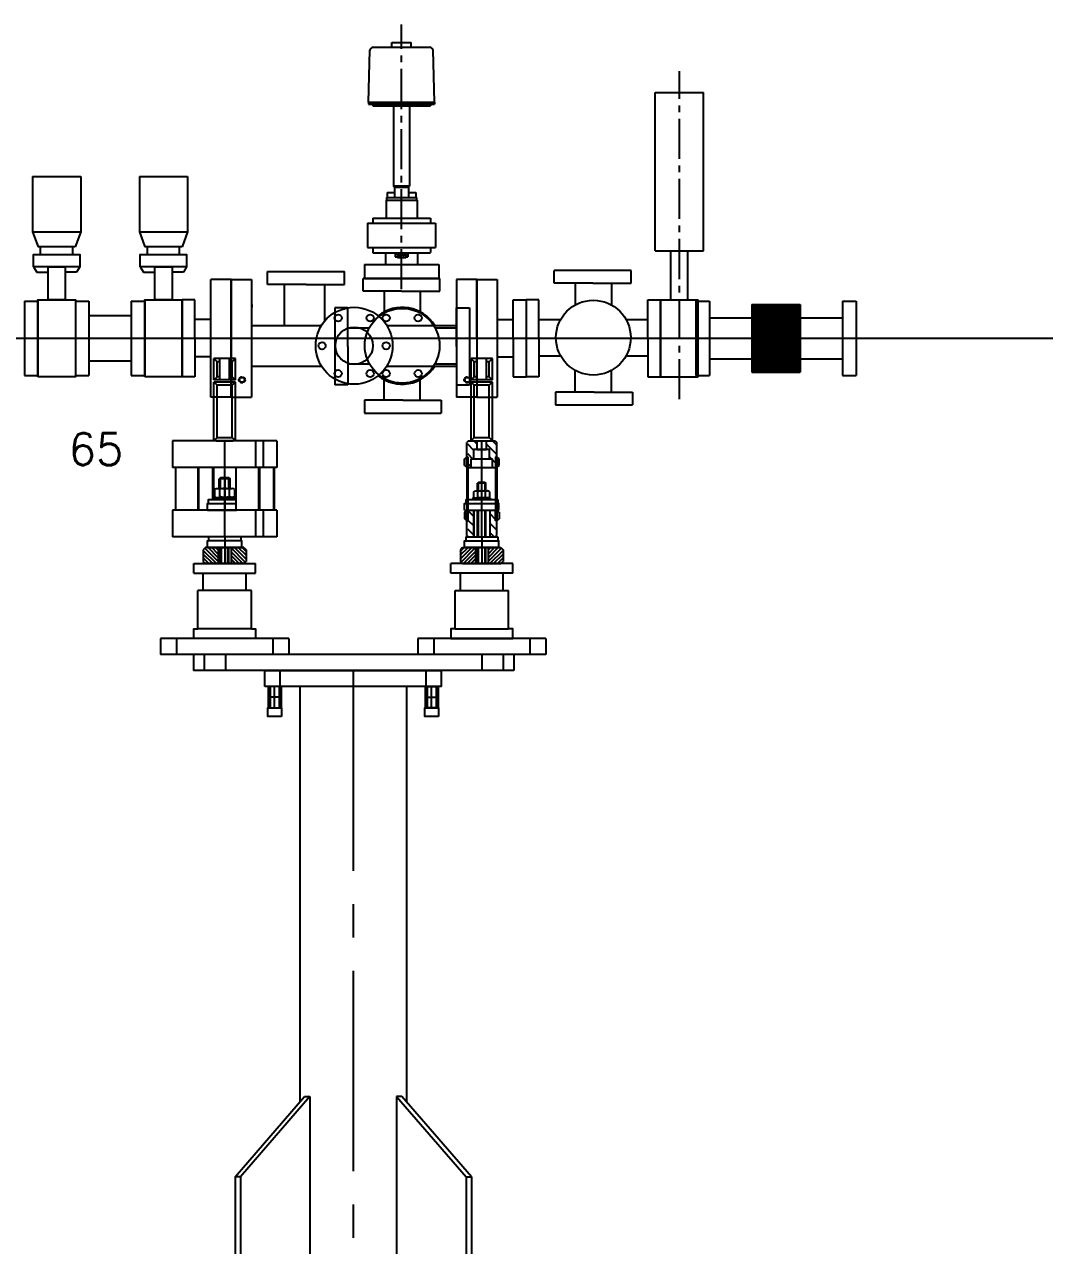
# Model space of a CAD drawing. Extents: x -50 to 48714, y -13211 to 6743.
# Drawn here: x 31242 to 32197, y -12401 to -11257 of the extents above; entities that cross this region are included whole.
import ezdxf

# ---------------------------------------------------------------- set-up
doc = ezdxf.new("R2010")
doc.units = 0
doc.header["$LTSCALE"] = 50
for name, pattern in [('GESTRICHELT', [0.75, 0.5, -0.25]), ('GESTRICHELT2', [0.375, 0.25, -0.125]), ('MITTE', [2, 1.25, -0.25, 0.25, -0.25]), ('MITTE2', [1.125, 0.75, -0.125, 0.125, -0.125]), ('MITTEX2', [101.6, 63.5, -12.7, 12.7, -12.7])]:
    doc.linetypes.add(name, pattern=pattern)
doc.layers.get('0').update_dxf_attribs({"linetype": 'CONTINUOUS'})
for name, color, linetype in [('DÜNN', 1, 'CONTINUOUS'), ('MITTE', 5, 'MITTE2'), ('MITTEKLEIN', 5, 'MITTE2'), ('MITTELLINIE', 5, 'MITTE'), ('MITTEX2', 5, 'MITTEX2'), ('SCHRAFFUR', 4, 'CONTINUOUS'), ('TEXT', 2, 'CONTINUOUS'), ('VERDECKT', 8, 'GESTRICHELT2')]:
    doc.layers.add(name, color=color, linetype=linetype)
doc.styles.add('H30', font='txt.shx', dxfattribs={"height": 30})
doc.styles.add('STANDARD_H15', font='isocp.shx', dxfattribs={"height": 15})

# ---------------------------------------------------------------- blocks, each defined once
blk = doc.blocks.new('F_CF35')
for p, q in [((0, 34.7), (0, -34.7)), ((0, 34.7), (12.7, 34.7)), ((12.7, 34.7), (12.7, -34.7)), ((0, -34.7), (12.7, -34.7))]:
    blk.add_line(p, q)
blk = doc.blocks.new('*X40')
at = {"color": 0, "linetype": 'CONTINUOUS', "ltscale": 5}
for p, q in [((854, 3222.8), (864.8, 3233.6)), ((854, 3226.4), (861.3, 3233.6)), ((854, 3229.9), (857.7, 3233.6)), ((854.7, 3220), (868, 3233.3)), ((856.9, 3218.6), (868, 3229.8)), ((860.4, 3218.6), (868, 3226.2)), ((880, 3231.2), (882.5, 3233.6)), ((880, 3227.6), (886, 3233.6)), ((880, 3224.1), (889.6, 3233.6)), ((880, 3220.6), (892.6, 3233.1)), ((881.6, 3218.6), (894, 3231)), ((885.2, 3218.6), (894, 3227.5)), ((864, 3218.6), (868, 3222.7)), ((867.5, 3218.6), (868, 3219.2)), ((888.7, 3218.6), (894, 3224))]:
    blk.add_line(p, q, dxfattribs=at)
blk = doc.blocks.new('*X41')
at = {"color": 0, "ltscale": 5}
for p, q in [((-1212.99, 2455.12), (-1212.32, 2455.8)), ((-1212.39, 2453.96), (-1210.55, 2455.8)), ((-1210.02, 2454.56), (-1209.59, 2454.99)), ((-1209.45, 2455.14), (-1208.88, 2455.7)), ((-1199.38, 2454.6), (-1198.28, 2455.7)), ((-1197.61, 2454.6), (-1196.41, 2455.8)), ((-1195.84, 2454.6), (-1194.99, 2455.44)), ((-1212.99, 2451.59), (-1212.42, 2452.16)), ((-1212.42, 2450.4), (-1211.25, 2451.56)), ((-1210.65, 2450.4), (-1209.59, 2451.45)), ((-1199.94, 2450.5), (-1198.84, 2451.6)), ((-1198.17, 2450.5), (-1197.07, 2451.6)), ((-1196.51, 2450.4), (-1195.31, 2451.6)), ((-1208.78, 2450.5), (-1208.14, 2451.14))]:
    blk.add_line(p, q, dxfattribs=at)
blk = doc.blocks.new('SRS100_KK_S')
at = {"ltscale": 5}
for p, q in [((-110, 1391), (-130, 1391)), ((-127, 1388), (-130, 1391)), ((-130, 1371), (-130, 1391)), ((-127, 1374), (-127, 1388)), ((-124.5, 1388), (-127, 1388)), ((-124.5, 1371), (-124.5, 1391)), ((-115.5, 1371), (-115.5, 1391)), ((-113, 1388), (-115.5, 1388)), ((-110, 1391), (-113, 1388)), ((-113, 1374), (-113, 1388)), ((-110, 1371), (-110, 1391)), ((110.7, 1371), (110.7, 1391)), ((113.7, 1388), (110.7, 1391)), ((130.7, 1391), (110.7, 1391)), ((113.7, 1374), (113.7, 1388)), ((116.2, 1388), (113.7, 1388)), ((116.2, 1371), (116.2, 1391)), ((125.2, 1371), (125.2, 1391)), ((127.7, 1388), (125.2, 1388)), ((130.7, 1391), (127.7, 1388)), ((127.7, 1374), (127.7, 1388)), ((130.7, 1371), (130.7, 1391)), ((-130, 1371), (-127, 1374)), ((-124.5, 1374), (-127, 1374)), ((-113, 1374), (-115.5, 1374)), ((-110, 1371), (-113, 1374)), ((110.7, 1371), (113.7, 1374)), ((116.2, 1374), (113.7, 1374)), ((127.7, 1374), (125.2, 1374)), ((130.7, 1371), (127.7, 1374)), ((-110, 1371), (-130, 1371)), ((-110, 1369), (-130, 1369)), ((-127, 1366), (-130, 1369)), ((-130, 1314), (-130, 1369)), ((-113, 1366), (-127, 1366)), ((-127, 1317), (-127, 1366)), ((-110, 1369), (-113, 1366)), ((-113, 1317), (-113, 1366)), ((-110, 1314), (-110, 1369)), ((130.7, 1371), (110.7, 1371)), ((110.7, 1314), (110.7, 1369)), ((113.7, 1366), (110.7, 1369)), ((130.7, 1369), (110.7, 1369)), ((113.7, 1317), (113.7, 1366)), ((127.7, 1366), (113.7, 1366)), ((130.7, 1369), (127.7, 1366)), ((127.7, 1317), (127.7, 1366)), ((130.7, 1314), (130.7, 1369)), ((-127, 1317), (-130, 1314)), ((-127, 1317), (-113, 1317)), ((-110, 1314), (-113, 1317)), ((113.7, 1317), (110.7, 1314)), ((113.7, 1317), (127.7, 1317)), ((130.7, 1314), (127.7, 1317)), ((-71.2, 1314), (-168.8, 1314)), ((-168.8, 1314), (-168.8, 1289)), ((-127.9, 1314), (-112.9, 1314)), ((-127.5, 1314), (-112.5, 1314)), ((-91, 1314), (-91, 1289)), ((-83.9, 1314), (-83.9, 1289)), ((-71.2, 1314), (-71.2, 1289)), ((108.2, 1314), (106.7, 1312.5)), ((106.7, 1290.5), (106.7, 1312.5)), ((108.2, 1314), (133.2, 1314)), ((112.8, 1314), (127.8, 1314)), ((113.2, 1314), (128.2, 1314)), ((133.2, 1314), (134.7, 1312.5)), ((134.7, 1290.5), (134.7, 1312.5)), ((106.7, 1299), (106.7, 1239)), ((106.7, 1299), (107.7, 1299)), ((107.7, 1299), (107.7, 1239)), ((107.7, 1299), (107.7, 1289)), ((110.8, 1297), (130.8, 1297)), ((110.8, 1289), (110.8, 1297)), ((130.8, 1289), (130.8, 1297)), ((134.7, 1299), (133.7, 1299)), ((133.7, 1299), (133.7, 1289)), ((133.7, 1299), (133.7, 1239)), ((134.7, 1299), (134.7, 1239)), ((-71.2, 1289), (-168.8, 1289)), ((-166.1, 1289), (-166.1, 1249)), ((-145.1, 1289), (-145.1, 1249)), ((-144.4, 1289), (-144.4, 1249)), ((-131.3, 1289), (-131.3, 1259)), ((-130.6, 1289), (-130.6, 1259)), ((-109.4, 1289), (-109.4, 1249)), ((-88.2, 1289), (-88.2, 1249)), ((-87.5, 1289), (-87.5, 1249)), ((-74.4, 1289), (-74.4, 1249)), ((-73.7, 1289), (-73.7, 1249)), ((107.7, 1289), (133.7, 1289)), ((-126.9, 1269.4), (-113.1, 1269.4)), ((-124, 1279.4), (-125, 1278.4)), ((-115, 1278.4), (-125, 1278.4)), ((-116, 1279.4), (-124, 1279.4)), ((-116, 1279.4), (-115, 1278.4)), ((117.5, 1274.9), (116.8, 1274.2)), ((124.6, 1274.2), (116.8, 1274.2)), ((123.8, 1274.9), (117.5, 1274.9)), ((123.8, 1274.9), (124.6, 1274.2)), ((-129.3, 1262), (-129.3, 1268.4)), ((-126.9, 1261), (-113.1, 1261)), ((-124.6, 1262), (-124.6, 1268.4)), ((-115.4, 1262), (-115.4, 1268.4)), ((-110.7, 1268.4), (-110.7, 1262)), ((105.7, 1259), (105.7, 1255.2)), ((105.7, 1259), (106.7, 1259)), ((107.7, 1259), (133.7, 1259)), ((113.4, 1261.3), (113.4, 1266.3)), ((115.2, 1267.1), (126.1, 1267.1)), ((115.2, 1260.6), (126.1, 1260.6)), ((117, 1261.3), (117, 1266.3)), ((124.3, 1261.3), (124.3, 1266.3)), ((127.9, 1266.3), (127.9, 1261.3)), ((134.7, 1259), (135.7, 1259)), ((135.7, 1259), (135.7, 1255.2)), ((-71.2, 1249), (-168.8, 1249)), ((-168.8, 1249), (-168.8, 1224)), ((-136, 1249), (-108.9, 1249)), ((-135, 1255.2), (-109.4, 1255.2)), ((-91, 1249), (-91, 1224)), ((-83.9, 1249), (-83.9, 1224)), ((-71.2, 1249), (-71.2, 1224)), ((104.7, 1249), (106.7, 1249)), ((105.7, 1255.2), (106.7, 1255.2)), ((106.7, 1225.5), (106.7, 1247.5)), ((107.7, 1255.2), (133.7, 1255.2)), ((107.7, 1249), (133.7, 1249)), ((107.7, 1239), (107.7, 1249)), ((133.7, 1239), (133.7, 1249)), ((134.7, 1255.2), (135.7, 1255.2)), ((134.7, 1249), (136.7, 1249)), ((106.7, 1239), (107.7, 1239)), ((134.7, 1239), (133.7, 1239)), ((134.7, 1225.5), (134.7, 1239)), ((-71.2, 1224), (-168.8, 1224)), ((-135, 1224), (-135, 1220.2)), ((-105, 1224), (-105, 1220.2)), ((105.7, 1224), (105.7, 1220.2)), ((105.7, 1224), (135.7, 1224)), ((108.2, 1224), (106.7, 1225.5)), ((108.2, 1224), (133.2, 1224)), ((133.2, 1224), (134.7, 1225.5)), ((135.7, 1224), (135.7, 1220.2)), ((-136, 1214), (-104, 1214)), ((-105, 1220.2), (-135, 1220.2)), ((136.7, 1214), (104.7, 1214)), ((105.7, 1220.2), (135.7, 1220.2)), ((-149, 1199), (-91, 1199)), ((-149, 1190), (-149, 1199)), ((-149, 1190), (-91, 1190)), ((-140, 1174), (-140, 1190)), ((-100, 1174), (-100, 1190)), ((-91, 1190), (-91, 1199)), ((149.7, 1199), (91.7, 1199)), ((91.7, 1190), (91.7, 1199)), ((149.7, 1190), (91.7, 1190)), ((100.7, 1174), (100.7, 1190)), ((140.7, 1174), (140.7, 1190)), ((149.7, 1190), (149.7, 1199)), ((-95, 1174), (-145, 1174)), ((-145, 1138), (-145, 1174)), ((-95, 1138), (-95, 1174)), ((95.7, 1174), (145.7, 1174)), ((95.7, 1138), (95.7, 1174)), ((145.7, 1138), (145.7, 1174)), ((-95, 1138), (-145, 1138)), ((95.7, 1138), (145.7, 1138)), ((-60, 1129), (-180, 1129)), ((-180, 1129), (-180, 1114)), ((-165, 1129), (-165, 1114)), ((-91, 1129), (-149, 1129)), ((-75, 1129), (-75, 1114)), ((-60, 1129), (-60, 1114)), ((180.7, 1129), (60.7, 1129)), ((60.7, 1129), (60.7, 1114)), ((75.7, 1129), (75.7, 1114)), ((91.7, 1129), (149.7, 1129)), ((149.7, 1129), (91.7, 1129)), ((165.7, 1129), (165.7, 1114)), ((180.7, 1129), (180.7, 1114)), ((-60, 1114), (-180, 1114)), ((150.7, 1114), (-149.3, 1114)), ((-149.3, 1114), (-149.3, 1099)), ((-139.3, 1114), (-139.3, 1099)), ((180.7, 1114), (60.7, 1114)), ((140.7, 1114), (140.7, 1099)), ((150.7, 1114), (150.7, 1099)), ((150.7, 1099), (-149.3, 1099)), ((-82.3, 1099), (83, 1099)), ((83, 1084), (-82.3, 1084)), ((-49.3, 695.3), (-49.3, 1084)), ((50.7, 694.5), (50.7, 1084)), ((-110.3, 625), (-45.3, 700)), ((-40.3, 700), (-105.3, 625)), ((-45.3, 700), (-40.3, 700)), ((-40.3, 700), (-40.3, 35)), ((40.9, 700), (106, 625)), ((40.9, 700), (40.9, 35)), ((45.9, 700), (40.9, 700)), ((111, 625), (45.9, 700)), ((-110.3, 625), (-110.3, 20)), ((-105.3, 625), (-110.3, 625)), ((-105.3, 625), (-105.3, 20)), ((106, 625), (106, 20)), ((106, 625), (111, 625)), ((111, 625), (111, 20))]:
    blk.add_line(p, q, dxfattribs=at)
at = {"color": 7, "linetype": 'CONTINUOUS', "ltscale": 5}
for p, q in [((104.5, 1290.9), (104.5, 1297.1)), ((136.9, 1290.9), (136.9, 1297.1)), ((104.5, 1247.1), (104.5, 1240.9)), ((136.9, 1247.1), (136.9, 1240.9)), ((-82.3, 1084), (-82.3, 1099)), ((-68, 1084), (-68, 1099)), ((68.7, 1084), (68.7, 1099)), ((83, 1084), (83, 1099)), ((-79.2, 1084), (-79.2, 1064)), ((-67.2, 1084), (-79.2, 1084)), ((-67.2, 1084), (-67.2, 1064)), ((32.3, 1084), (-31.6, 1084)), ((67.8, 1084), (67.8, 1064)), ((67.8, 1084), (79.8, 1084)), ((79.8, 1084), (79.8, 1064)), ((-67.2, 1074), (-79.2, 1074)), ((-79.2, 1064), (-67.2, 1064)), ((67.8, 1074), (79.8, 1074)), ((79.8, 1064), (67.8, 1064))]:
    blk.add_line(p, q, dxfattribs=at)
at = {"linetype": 'CONTINUOUS', "ltscale": 5}
for p, q in [((-125, 1269.4), (-125, 1278.4)), ((-115, 1269.4), (-115, 1278.4)), ((116.8, 1267.1), (116.8, 1274.2)), ((124.6, 1267.1), (124.6, 1274.2)), ((113.2, 1224), (113.2, 1249)), ((113.2, 1249), (113.2, 1224)), ((116.8, 1224), (116.8, 1249)), ((124.6, 1224), (124.6, 1249)), ((128.2, 1249), (128.2, 1224)), ((-123.9, 1199), (-123.9, 1214)), ((-116.1, 1199), (-116.1, 1214)), ((116.8, 1199), (116.8, 1214)), ((124.6, 1199), (124.6, 1214))]:
    blk.add_line(p, q, dxfattribs=at)
at = {"color": 255, "linetype": 'CONTINUOUS', "ltscale": 5}
for p, q in [((-138, 1214), (-140, 1212)), ((-140, 1212), (-140, 1201)), ((-102, 1214), (-138, 1214)), ((-126, 1214), (-126, 1199)), ((-114, 1214), (-114, 1199)), ((-102, 1214), (-100, 1212)), ((-100, 1212), (-100, 1201)), ((102.7, 1214), (100.7, 1212)), ((100.7, 1212), (100.7, 1201)), ((102.7, 1214), (138.7, 1214)), ((114.7, 1214), (114.7, 1199)), ((126.7, 1214), (126.7, 1199)), ((138.7, 1214), (140.7, 1212)), ((140.7, 1212), (140.7, 1201)), ((-138, 1199), (-140, 1201)), ((-102, 1199), (-100, 1201)), ((102.7, 1199), (100.7, 1201)), ((138.7, 1199), (140.7, 1201)), ((-102, 1199), (-138, 1199)), ((102.7, 1199), (138.7, 1199))]:
    blk.add_line(p, q, dxfattribs=at)
at = {"linetype": 'CONTINUOUS', "ltscale": 5}
blk.add_lwpolyline([(113, 1306), (113, 1297), (128, 1297), (128, 1306)], close=True, dxfattribs=at)
for points in [[(116, 1314), (116, 1306)], [(125, 1306), (125, 1314)], [(113.2, 1240), (113.2, 1249), (128.2, 1249), (128.2, 1240)]]:
    blk.add_lwpolyline(points, dxfattribs=at)
at = {"ltscale": 5}
for points in [[(-135, 1255.2), (-135, 1259), (-109.4, 1259)], [(-136, 1249), (-136, 1255.2), (-135, 1255.2)], [(-108.9, 1249), (-115, 1249)], [(104.7, 1249), (104.7, 1255.2), (105.7, 1255.2)], [(136.7, 1249), (136.7, 1255.2), (135.7, 1255.2)], [(-136, 1214), (-136, 1220.2), (-135, 1220.2)], [(-104, 1214), (-104, 1220.2), (-105, 1220.2)], [(104.7, 1214), (104.7, 1220.2), (105.7, 1220.2)], [(136.7, 1214), (136.7, 1220.2), (135.7, 1220.2)], [(-149, 1129), (-149, 1138), (-145, 1138)], [(-95, 1138), (-91, 1138), (-91, 1129)], [(95.7, 1138), (91.7, 1138), (91.7, 1129)], [(149.7, 1129), (149.7, 1138), (145.7, 1138)]]:
    blk.add_lwpolyline(points, dxfattribs=at)
for points in [[(-110, 1261), (-110, 1259), (-130, 1259), (-130, 1261)], [(128.5, 1260.6), (128.5, 1259), (112.8, 1259), (112.8, 1260.6)], [(-66.7, 1056), (-79.7, 1056), (-79.7, 1064), (-66.7, 1064)], [(80.3, 1056), (67.3, 1056), (67.3, 1064), (80.3, 1064)]]:
    blk.add_lwpolyline(points, close=True, dxfattribs=at)
at = {"color": 7, "linetype": 'CONTINUOUS', "ltscale": 5}
for centre, start, end in [((106.7, 1294), 90, 125.3765), ((134.7, 1294), 54.6235, 90), ((106.7, 1294), 234.6235, 270), ((134.7, 1294), 270, 305.3765), ((106.7, 1244), 90, 125.3765), ((134.7, 1244), 54.6235, 90), ((106.7, 1244), 234.6235, 270), ((134.7, 1244), 270, 305.3765)]:
    blk.add_arc(centre, 3.8, start, end, dxfattribs=at)
at = {"ltscale": 5, "extrusion": (0, 0, -1)}
for centre, major_axis, ratio, start_param, end_param in [((-126.9, 1268.4), (2.31, 0), 0.432432, -3.141593, 0), ((-120, 1262), (-4.62, 0), 0.216216, -3.141593, 0), ((-113.1, 1262), (-2.31, 0), 0.432432, -3.141593, 0), ((115.2, 1266.3), (1.81, 0), 0.432432, 3.141593, 6.283185), ((120.7, 1261.3), (-3.61, 0), 0.216216, 3.141593, 6.283185), ((126.1, 1261.3), (-1.81, 0), 0.432432, 3.141593, 6.283185)]:
    blk.add_ellipse(centre, major_axis=major_axis, ratio=ratio, start_param=start_param, end_param=end_param, dxfattribs=at)
at = {"ltscale": 5}
for centre, major_axis, ratio, start_param, end_param in [((-120, 1268.4), (-4.62, 0), 0.216216, 3.141593, 6.283185), ((-113.1, 1268.4), (-2.31, 0), 0.432432, 3.141593, 6.283185), ((-126.9, 1262), (2.31, 0), 0.432432, 3.141593, 6.283185), ((115.2, 1261.3), (1.81, 0), 0.432432, -3.141593, 0), ((120.7, 1266.3), (-3.61, 0), 0.216216, -3.141593, 0), ((126.1, 1266.3), (-1.81, 0), 0.432432, -3.141593, 0)]:
    blk.add_ellipse(centre, major_axis=major_axis, ratio=ratio, start_param=start_param, end_param=end_param, dxfattribs=at)
at = {"layer": 'DÜNN', "linetype": 'CONTINUOUS', "ltscale": 5}
for p, q in [((-124, 1269.4), (-124, 1279.4)), ((-116, 1269.4), (-116, 1279.4)), ((117.5, 1267.1), (117.5, 1274.9)), ((123.8, 1267.1), (123.8, 1274.9)), ((117.5, 1224), (117.5, 1249)), ((123.8, 1224), (123.8, 1249)), ((-123.1, 1199), (-123.1, 1214)), ((-116.9, 1199), (-116.9, 1214)), ((117.5, 1199), (117.5, 1214)), ((123.8, 1199), (123.8, 1214))]:
    blk.add_line(p, q, dxfattribs=at)
at = {"layer": 'MITTE', "linetype": 'MITTE', "ltscale": 5}
for p, q in [((-120, 1224), (-120, 1314)), ((-120, 1224), (-120, 1314)), ((120.7, 1224), (120.7, 1314)), ((-120, 1279.4), (-120, 1249)), ((-120, 1224), (-120, 1214)), ((120.7, 1224), (120.7, 1214)), ((-120, 1214), (-120, 1199)), ((120.7, 1214), (120.7, 1199)), ((-119.3, 1114), (-119.3, 1099)), ((120.7, 1114), (120.7, 1099)), ((-73.2, 1064), (-73.2, 1084)), ((0.3, 1084), (0.3, 1064)), ((73.8, 1064), (73.8, 1084))]:
    blk.add_line(p, q, dxfattribs=at)
at = {"layer": 'MITTE', "ltscale": 5}
blk.add_line((0.3, 1099), (0.3, 0), dxfattribs=at)
at = {"layer": 'VERDECKT', "ltscale": 5}
for p, q in [((-77.4, 1084), (-77.4, 1064)), ((-68.9, 1084), (-68.9, 1064)), ((69.6, 1084), (69.6, 1064)), ((78.1, 1084), (78.1, 1064))]:
    blk.add_line(p, q, dxfattribs=at)
at = {"layer": 'VERDECKT', "linetype": 'GESTRICHELT', "ltscale": 5}
blk.add_lwpolyline([(116, 1314), (116, 1306), (125, 1306), (125, 1314)], dxfattribs=at)
at = {"layer": 'SCHRAFFUR', "ltscale": 5, "xscale": 5, "yscale": 5, "zscale": 5, "rotation": 270}
blk.add_blockref('*X41', (-12144.8, -4751), dxfattribs=at)
at = {"layer": 'SCHRAFFUR', "color": 4, "linetype": 'CONTINUOUS', "ltscale": 5, "xscale": -1}
blk.add_blockref('*X40', (754, -2019.6), dxfattribs=at)
at = {"layer": 'SCHRAFFUR', "color": 4, "linetype": 'CONTINUOUS', "ltscale": 5}
blk.add_blockref('*X40', (-753.4, -2019.6), dxfattribs=at)
blk = doc.blocks.new('RF64-38')
for p, q in [((0, 55), (19, 55)), ((0, 55), (0, -55)), ((0, 0), (0, 55)), ((19, 55), (19, -55)), ((34, 36), (46, 36)), ((34, 0), (34, 36)), ((46, 36), (46, -36)), ((46, 36), (46, -36)), ((46, 36), (46, -36)), ((19, 17.5), (34, 17.5)), ((34, 0), (34, -36)), ((19, -17.5), (34, -17.5)), ((34, -36), (46, -36)), ((0, -55), (19, -55))]:
    blk.add_line(p, q)
blk = doc.blocks.new('K35_6')
for p, q in [((98.4, 63.6), (26.4, 63.6)), ((26.4, 51.6), (26.4, 63.6)), ((98.4, 51.6), (98.4, 63.6)), ((62.4, 51.6), (26.4, 51.6)), ((46.1, 51.6), (46.1, 31.3)), ((62.4, 51.6), (98.4, 51.6)), ((62.4, 51.6), (79.9, 51.6)), ((79.9, 51.6), (79.9, 31.3)), ((0, 36), (0, -36)), ((12, 36), (0, 36)), ((12, 0), (12, 36)), ((114, 36), (126, 36)), ((114, 0), (114, 36)), ((126, 36), (126, -36)), ((12, 17.5), (32.3, 17.5)), ((12, 0), (12, 17.5)), ((93.7, 17.5), (114, 17.5)), ((12, 0), (12, -36)), ((114, 0), (114, -36)), ((12, -16.3), (32.3, -16.3)), ((93.7, -16.3), (114, -16.3)), ((46.1, -50.4), (46.1, -30)), ((79.9, -50.4), (79.9, -30)), ((12, -36), (0, -36)), ((114, -36), (126, -36)), ((27.6, -50.4), (27.6, -62.4)), ((63.6, -50.4), (27.6, -50.4)), ((63.6, -50.4), (46.1, -50.4)), ((63.6, -50.4), (99.6, -50.4)), ((99.6, -50.4), (99.6, -62.4)), ((27.6, -62.4), (99.6, -62.4))]:
    blk.add_line(p, q)
blk.add_circle((63, 0.6), 35)
blk.add_circle((63, 0.6), 35)
blk.add_circle((63, 0.6), 35)
blk = doc.blocks.new('ION_S')
at = {"ltscale": 1e-07}
for p, q in [((34, 69.5), (106, 69.5)), ((34, 57.5), (34, 69.5)), ((106, 57.5), (106, 69.5)), ((0, 62), (0, -48)), ((0, 62), (19, 62)), ((0, 7), (0, 62)), ((19, 62), (19, -48)), ((70, 57.5), (34, 57.5)), ((49.7, 19), (49.7, 57.5)), ((70, 57.5), (106, 57.5)), ((87.5, 23.2), (87.5, 57.5)), ((211, 62), (211, -48)), ((230, 62), (211, 62)), ((230, 62), (230, -48)), ((230, 7), (230, 62)), ((19, 19), (84.4, 19)), ((145.6, 19), (211, 19)), ((0, 7), (0, -48)), ((19, -19), (84.4, -19)), ((145.6, -19), (211, -19)), ((0, -48), (19, -48)), ((230, -48), (211, -48))]:
    blk.add_line(p, q, dxfattribs=at)
for centre, radius in [((115, 0), 36), ((100, 26), 3.35), ((130, 26), 3.35), ((145, 26), 3.35), ((175, 26), 3.35), ((115, 0), 17.5), ((85, 0), 3.35), ((145, 0), 3.35), ((100, -26), 3.35), ((130, -26), 3.35), ((145, -26), 3.35), ((175, -26), 3.35), ((10, -31.9), 2.3), ((221, -31.9), 2.3)]:
    blk.add_circle(centre, radius, dxfattribs=at)
for start, end in [(31.8554, 128.6822), (231.3178, 328.1446)]:
    blk.add_arc((160, 0), 36, start, end, dxfattribs=at)
at = {"layer": 'MITTELLINIE', "ltscale": 1e-07}
for p, q in [((19.3, 39.3), (19.3, 37.3)), ((19.3, 37.3), (19.3, 36))]:
    blk.add_line(p, q, dxfattribs=at)
at = {"layer": 'VERDECKT', "ltscale": 0.2}
for centre in [(10, -31.9), (221, -31.9)]:
    blk.add_circle(centre, 2.9, dxfattribs=at)
blk = doc.blocks.new('VH_40_S')
for p, q in [((-5, 151.6), (-5, 99.6)), ((-5, 151.6), (40, 151.6)), ((40, 151.6), (40, 99.6)), ((-5, 99.6), (0.1, 85.6)), ((-5, 99.6), (40, 99.6)), ((40, 99.6), (34.9, 85.6)), ((34.9, 85.6), (0.1, 85.6)), ((2.5, 78.6), (2.5, 85.6)), ((32.5, 78.6), (32.5, 85.6)), ((-4.2, 67), (-1.2, 61.8)), ((-1.2, 61.8), (9.5, 61.8)), ((36.2, 61.8), (25.5, 61.8)), ((39.2, 67), (36.2, 61.8))]:
    blk.add_line(p, q)
for points in [[(-4.2, 67), (-4.2, 78.6), (39.2, 78.6), (39.2, 67)], [(9.5, 36), (9.5, 67), (25.5, 67), (25.5, 36)], [(0, -36), (0, 36), (35, 36), (35, -36)]]:
    blk.add_lwpolyline(points, close=True)
at = {"layer": 'TEXT', "style": 'STANDARD_H15', "flags": 1}
for tag, p in [('ID', (-17.5, -83.9)), ('BEZ', (-17.5, -112.4)), ('KURZBEZ', (-17.5, -140.9)), ('SPARTE', (-17.5, -169.4)), ('FIRMA', (-17.5, -197.9)), ('PREIS', (-17.5, -226.4)), ('AUSSCHR', (-17.5, -254.9)), ('BEST', (-17.5, -283.4)), ('LIEFER', (-17.5, -311.9)), ('STATUS', (-17.5, -340.4)), ('BEMERK', (-17.5, -368.9))]:
    blk.add_attdef(tag, p, '', height=15, dxfattribs=at)
blk = doc.blocks.new('IKR270_S')
at = {"ltscale": 0.5}
for p, q in [((-9, 216.6), (-9, 221)), ((-9, 221), (9, 221)), ((9, 216.6), (9, 221)), ((-31, 165.1), (-29.8, 213.7)), ((-26.5, 216.6), (26.5, 216.6)), ((31, 165.1), (29.6, 213.7)), ((-31, 165.1), (-31, 163.1)), ((-31, 165.1), (31, 165.1)), ((-31, 163.1), (31, 163.1)), ((-27, 163.1), (-27, 161.6)), ((-27, 161.6), (27, 161.6)), ((-7.5, 161.6), (-7.5, 86.4)), ((7.5, 161.6), (7.5, 86.4)), ((27, 163.1), (27, 161.6)), ((31, 165.1), (31, 163.1)), ((-13.5, 80.4), (-6.5, 80.4)), ((-13.5, 80.4), (-13.5, 75.9)), ((-6.5, 85.4), (-7.5, 86.4)), ((7.5, 86.4), (-7.5, 86.4)), ((-6.5, 85.4), (-6.5, 75.9)), ((-6.5, 85.4), (6.5, 85.4)), ((6.5, 85.4), (7.5, 86.4)), ((6.5, 85.4), (6.5, 75.9)), ((6.5, 80.4), (13.5, 80.4)), ((13.5, 80.4), (13.5, 75.9)), ((-14.5, 73.4), (-14.5, 56.4)), ((-14.5, 73.4), (14.5, 73.4)), ((-14, 75.9), (-14, 73.4)), ((-14, 75.9), (14, 75.9)), ((14, 75.9), (14, 73.4)), ((14.5, 73.4), (14.5, 56.4)), ((-31.8, 51.9), (31.8, 51.9)), ((-31.8, 51.9), (-31.8, 28.9)), ((-27, 56.4), (-27, 51.9)), ((-27, 56.4), (27, 56.4)), ((27, 56.4), (27, 51.9)), ((31.8, 51.9), (31.8, 28.9)), ((-31.8, 28.9), (31.8, 28.9)), ((-27, 28.6), (-27, 24.1)), ((-27, 24.1), (27, 24.1)), ((-15, 24.1), (-15, 13)), ((-6, 24.1), (-6, 20.3)), ((-6, 23.2), (6, 23.2)), ((-3.9, 23.2), (-3.9, 19.7)), ((4, 23.2), (4, 19.7)), ((6, 24.1), (6, 20.3)), ((15, 24.1), (15, 13)), ((27, 28.9), (27, 24.4)), ((-34.8, 13), (-34.8, 0)), ((-34.8, 13), (34.8, 13)), ((-6, 20.3), (-3.9, 20.3)), ((-3.9, 22.2), (4, 22.2)), ((-3.9, 19.7), (4, 19.7)), ((-2, 19.7), (-2, 22.2)), ((2, 19.7), (2, 22.2)), ((4, 20.3), (6, 20.3)), ((34.9, 13), (34.9, 0)), ((-34.8, 0), (34.8, 0))]:
    blk.add_line(p, q, dxfattribs=at)
for centre, radius, start, end in [((-25.5, 212.1), 4.62, 102.599, 159.9575), ((25.2, 212), 4.76, 20.3001, 74.1672)]:
    blk.add_arc(centre, radius, start, end, dxfattribs=at)
at = {"layer": 'MITTE'}
blk.add_line((0, -10.1), (0, 237.8), dxfattribs=at)
blk = doc.blocks.new('V_DN40_S')
for p, q in [((-5, 230), (40, 230)), ((-5, 82), (-5, 230)), ((40, 82), (40, 230)), ((-5, 82), (40, 82)), ((9.5, 36), (9.5, 82)), ((25.5, 36), (25.5, 82)), ((0, 36), (35, 36)), ((0, -36), (0, 36)), ((0, -34.7), (0, 34.7)), ((35, -36), (35, 36)), ((0, -36), (35, -36))]:
    blk.add_line(p, q)
at = {"layer": 'MITTEKLEIN'}
blk.add_line((17.5, -57), (17.5, 250.1), dxfattribs=at)
at = {"layer": 'TEXT', "style": 'STANDARD_H15'}
for tag, p in [('ID', (-52.5, -178.2)), ('BEZ', (-52.5, -206.7)), ('KURZBEZ', (-52.5, -235.2)), ('SPARTE', (-52.5, -263.7)), ('FIRMA', (-52.5, -292.2)), ('TYP', (-52.5, -320.7)), ('PREIS', (-52.5, -349.2)), ('AUSSCHR', (-52.5, -377.7)), ('BEST', (-52.5, -406.2)), ('LIEFER', (-52.5, -434.7)), ('STATUS', (-52.5, -463.2)), ('BEMERK', (-52.5, -491.7))]:
    blk.add_attdef(tag, p, '', height=15, dxfattribs=at)
blk = doc.blocks.new('CF35_150')
for p, q in [((0, 34.7), (12.7, 34.7)), ((0, 34.7), (0, -34.7)), ((12.7, 34.7), (12.7, -34.7)), ((137.3, 34.7), (137.3, -34.7)), ((137.3, 34.7), (150, 34.7)), ((150, 34.7), (150, -34.7)), ((52.5, 31.6), (97.5, 31.6)), ((52.5, 31.6), (52.5, -31.6)), ((53.8, 31.6), (53.8, -31.6)), ((55.3, 31.6), (55.3, -31.6)), ((56.7, 31.6), (56.7, -31.6)), ((58.1, 31.6), (58.1, -31.6)), ((59.5, 31.6), (59.5, -31.6)), ((60.9, 31.6), (60.9, -31.6)), ((62.3, 31.6), (62.3, -31.6)), ((63.7, 31.6), (63.7, -31.6)), ((65.1, 31.6), (65.1, -31.6)), ((66.5, 31.6), (66.5, -31.6)), ((68, 31.6), (68, -31.6)), ((69.4, 31.6), (69.4, -31.6)), ((70.8, 31.6), (70.8, -31.6)), ((72.2, 31.6), (72.2, -31.6)), ((73.6, 31.6), (73.6, -31.6)), ((75, 31.6), (75, -31.6)), ((76.4, 31.6), (76.4, -31.6)), ((77.8, 31.6), (77.8, -31.6)), ((79.2, 31.6), (79.2, -31.6)), ((80.6, 31.6), (80.6, -31.6)), ((82, 31.6), (82, -31.6)), ((83.5, 31.6), (83.5, -31.6)), ((84.9, 31.6), (84.9, -31.6)), ((86.3, 31.6), (86.3, -31.6)), ((87.7, 31.6), (87.7, -31.6)), ((89.1, 31.6), (89.1, -31.6)), ((90.5, 31.6), (90.5, -31.6)), ((91.9, 31.6), (91.9, -31.6)), ((93.3, 31.6), (93.3, -31.6)), ((94.7, 31.6), (94.7, -31.6)), ((96.2, 31.6), (96.2, -31.6)), ((97.5, 31.6), (97.5, -31.6)), ((12.7, 19.1), (52.5, 19.1)), ((97.5, 19.1), (137.3, 19.1)), ((12.7, -19.1), (52.5, -19.1)), ((97.5, -19.1), (137.3, -19.1)), ((52.5, -31.6), (97.5, -31.6)), ((0, -34.7), (12.7, -34.7)), ((137.3, -34.7), (150, -34.7))]:
    blk.add_line(p, q)
at = {"layer": 'TEXT', "style": 'STANDARD_H15', "flags": 1}
for tag, p in [('ID', (1.2, -200.2)), ('BEZ', (1.2, -228.7)), ('KURZBEZ', (1.2, -257.2)), ('SPARTE', (1.2, -285.7)), ('FIRMA', (1.2, -314.2)), ('TYP', (1.2, -342.7)), ('PREIS', (1.2, -371.2)), ('AUSSCHR', (1.2, -399.7)), ('BEST', (1.2, -428.2)), ('LIEFER', (1.2, -456.7)), ('STATUS', (1.2, -485.2)), ('BEMERK', (1.2, -513.7))]:
    blk.add_attdef(tag, p, '', height=15, dxfattribs=at)

msp = doc.modelspace()

# ---------------------------------------------------------------- linework, layer by layer
for p, q in [((31302.6, -11530.1), (31342.2, -11530.1)), ((31302.6, -11572.5), (31342.2, -11572.5))]:
    msp.add_line(p, q)
at = {"layer": 'MITTEX2'}
msp.add_line((29800, -11551.3), (32800, -11551.3), dxfattribs=at)

# ---------------------------------------------------------------- block references
for name, p in [('IKR270_S', (31595.3, -11495.3)), ('V_DN40_S', (31837.9, -11551.3)), ('VH_40_S', (31254.9, -11551.3)), ('VH_40_S', (31354.9, -11551.3)), ('ION_S', (31435.9, -11558.3)), ('K35_6', (31711.9, -11551.3)), ('K35_6', (31532.9, -11558.9)), ('RF64-38', (31665.9, -11551.3)), ('F_CF35', (31289.9, -11551.3)), ('F_CF35', (31342.2, -11551.3)), ('CF35_150', (31870.9, -11551.3)), ('SRS100_KK_S', (31549.7, -12961.3))]:
    msp.add_blockref(name, p)
for name, p, rotation in [('RF64-38', (31435.9, -11551.3), 180), ('F_CF35', (31242.2, -11551.3), 2.605510395054913e-11)]:
    msp.add_blockref(name, p, dxfattribs=dict(rotation=rotation))

# ---------------------------------------------------------------- texts
at = {"style": 'H30'}
msp.add_text('65', height=30, dxfattribs=at).set_placement((31283.5, -11670.1))

doc.saveas('drawing.dxf')
